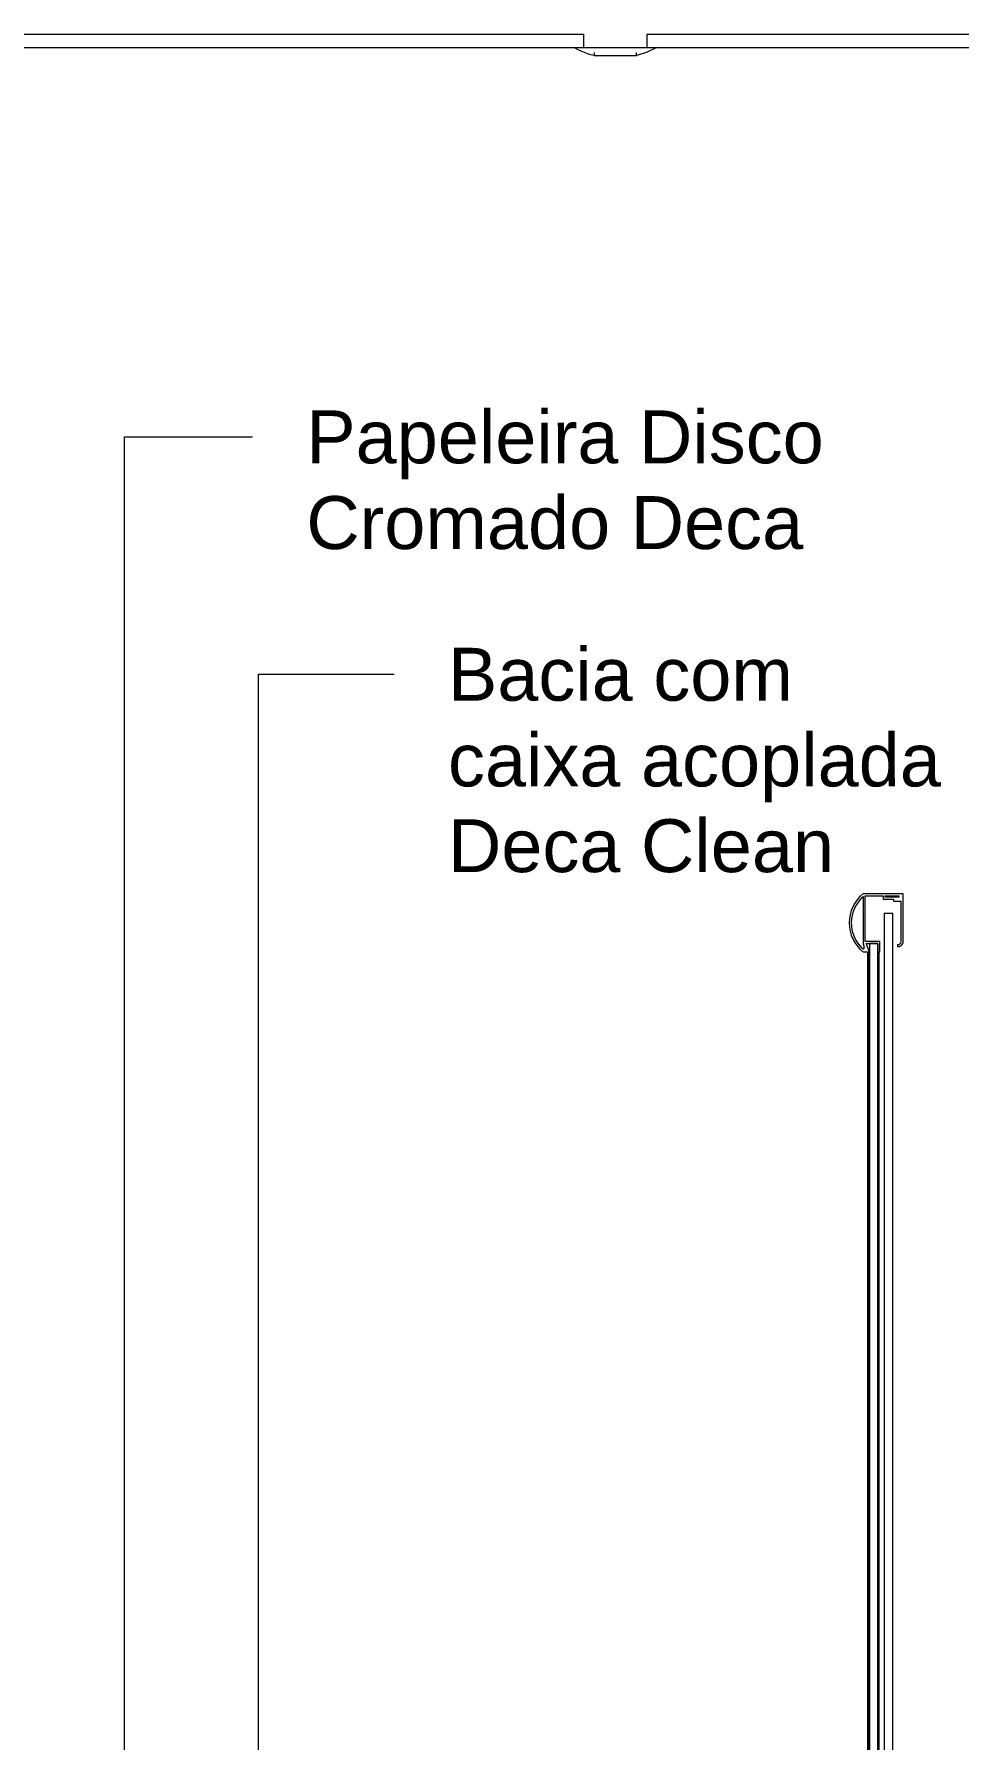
# Model space of a CAD drawing. Header units: millimetres. Extents: x 12743 to 28099, y -16955 to 3225.
# Drawn here: x 14630 to 15505, y 1600 to 3213 of the extents above; entities that cross this region are included whole.
import ezdxf

# ---------------------------------------------------------------- set-up
doc = ezdxf.new("R2010")
doc.units = ezdxf.units.MM
for name, color, linetype, lineweight in [('A-CLNG', 13, 'Continuous', 9), ('A-GENM', 13, 'Continuous', 9), ('E-LITE-EQPM', 33, 'Continuous', 9), ('G-ANNO-TEXT', 231, 'Continuous', 9)]:
    doc.layers.add(name, color=color, linetype=linetype, lineweight=lineweight)
doc.styles.add('Arial', font='arial.ttf', dxfattribs={"height": 50})

# ---------------------------------------------------------------- blocks, each defined once
blk = doc.blocks.new('CRT_MGN_BNH_Box frontal F1 Tec-Vidro - CRT_MGN_BNH_Box frontal F1 Tec-Vidro-3529761-ELEVAÇÃO 2 BANHEIRO')
at = {"layer": 'A-GENM'}
for p, q in [((15451.8, 2400), (15413.9, 2400)), ((15413.9, 2397.4), (15413.9, 2352.6)), ((15415.9, 2355), (15415.9, 2398)), ((15415.9, 2398), (15432.8, 2398)), ((15432.8, 2398), (15432.8, 2394.8)), ((15432.8, 2394.8), (15442.8, 2394.8)), ((15434.8, 2396.8), (15434.8, 2398)), ((15434.8, 2398), (15447.8, 2398)), ((15447.8, 2396.8), (15434.8, 2396.8)), ((15442.8, 2394.8), (15442.8, 2393.1)), ((15442.8, 2393.1), (15449.8, 2393.1)), ((15447.8, 2398), (15447.8, 2396.8)), ((15449.8, 2393.1), (15449.8, 2355)), ((15451.8, 2355), (15451.8, 2400)), ((15429.9, 2355), (15415.9, 2355)), ((15429.9, 2345), (15429.9, 2355)), ((15413.9, 2352.6), (15415.1, 2349.4)), ((15413.9, 2345), (15419.9, 2345)), ((15419.9, 2345), (15416.9, 2353)), ((15416.9, 2353), (15427.9, 2353)), ((15427.9, 2353), (15427.9, 2345)), ((15427.9, 2345), (15429.9, 2345)), ((15446.4, 2352.1), (15446.4, 2350.1))]:
    blk.add_line(p, q, dxfattribs=at)
at = {"layer": 'A-GENM', "color": 55}
for p, q in [((15418.5, 1580), (15418.5, 2345)), ((15419.5, 1580), (15419.5, 2345)), ((15428.2, 1580), (15428.2, 2345)), ((15429.2, 1580), (15429.2, 2345))]:
    blk.add_line(p, q, dxfattribs=at)
at = {"layer": 'A-GENM'}
for centre, radius, start, end in [((15436.3, 2372.5), 35.5, 129.2491, 230.7509), ((15436.3, 2372.5), 33.5, 132.1021, 226.4537), ((15446.9, 2355), 2.94, 260, 0), ((15446.9, 2355), 4.94, 264.0718, 0), ((15414, 2349), 1.12, 226.4537, 20.556)]:
    blk.add_arc(centre, radius, start, end, dxfattribs=at)
blk = doc.blocks.new('CRT-POR-Folha-Madeira-Face Based vidro - CRT-POR-Folha-Madeira-Face Based vidro-4438601-ELEVAÇÃO 2 BANHEIRO')
at = {"layer": 'A-GENM'}
for p, q in [((15419.9, 2353), (15419.9, 1580)), ((15427.9, 2353), (15419.9, 2353)), ((15427.9, 1580), (15427.9, 2353))]:
    blk.add_line(p, q, dxfattribs=at)
blk = doc.blocks.new('CRT-POR-Folha-Madeira-Face Based vidro - CRT-POR-Folha-Madeira-Face Based vidro-4438602-ELEVAÇÃO 2 BANHEIRO')
at = {"layer": 'A-GENM'}
for p, q in [((15434, 2381.4), (15434, 1580)), ((15442, 2381.4), (15434, 2381.4)), ((15442, 1580), (15442, 2381.4))]:
    blk.add_line(p, q, dxfattribs=at)
blk = doc.blocks.new('Lâmpada Redonda Embutida - Iluminação-V1-ELEVAÇÃO 2 BANHEIRO')
at = {"layer": 'E-LITE-EQPM'}
for p, q in [((15149.7, 3212.7), (15149.7, 3200)), ((15209.7, 3200), (15209.7, 3212.7)), ((15140.7, 3200), (15179.7, 3200)), ((15159.7, 3195.4), (15159.7, 3192.4)), ((15179.7, 3200), (15218.7, 3200)), ((15199.7, 3192.4), (15199.7, 3195.4)), ((15159.7, 3192.4), (15179.7, 3192.4)), ((15159.7, 3192.4), (15179.7, 3192.4)), ((15179.7, 3192.4), (15199.7, 3192.4)), ((15179.7, 3192.4), (15199.7, 3192.4))]:
    blk.add_line(p, q, dxfattribs=at)
at = {"layer": 'E-LITE-EQPM', "flags": 128}
for points in [[(15159.7, 3192.4), (15156.6, 3193.2), (15153.5, 3194.2), (15150.5, 3195.3), (15147.6, 3196.6), (15144.7, 3197.9), (15141.8, 3199.4), (15140.7, 3200)], [(15218.7, 3200), (15215.8, 3198.5), (15212.9, 3197.1), (15210, 3195.8), (15207, 3194.7), (15204, 3193.6), (15200.9, 3192.7), (15199.7, 3192.4)]]:
    blk.add_lwpolyline(points, dxfattribs=at)

msp = doc.modelspace()

# ---------------------------------------------------------------- linework, layer by layer
at = {"layer": 'A-CLNG'}
for p, q in [((15149.651, 3212.5), (14509.651, 3212.5)), ((15849.651, 3212.5), (15209.651, 3212.5)), ((14518.651, 3200), (15140.651, 3200)), ((15218.651, 3200), (15840.651, 3200))]:
    msp.add_line(p, q, dxfattribs=at)
at = {"layer": 'G-ANNO-TEXT', "color": 7}
for p, q in [((14715.723, 2831.973), (14836.86, 2831.973)), ((14715.723, 758.344), (14715.723, 2831.973)), ((14842.421, 2607.522), (14970.782, 2607.522)), ((14842.421, 991.62), (14842.421, 2607.522))]:
    msp.add_line(p, q, dxfattribs=at)

# ---------------------------------------------------------------- block references
at = {"layer": 'A-GENM', "color": 55}
for name in ['CRT_MGN_BNH_Box frontal F1 Tec-Vidro - CRT_MGN_BNH_Box frontal F1 Tec-Vidro-3529761-ELEVAÇÃO 2 BANHEIRO', 'CRT-POR-Folha-Madeira-Face Based vidro - CRT-POR-Folha-Madeira-Face Based vidro-4438602-ELEVAÇÃO 2 BANHEIRO', 'CRT-POR-Folha-Madeira-Face Based vidro - CRT-POR-Folha-Madeira-Face Based vidro-4438601-ELEVAÇÃO 2 BANHEIRO']:
    msp.add_blockref(name, (0, 0), dxfattribs=at)
at = {"layer": 'E-LITE-EQPM'}
msp.add_blockref('Lâmpada Redonda Embutida - Iluminação-V1-ELEVAÇÃO 2 BANHEIRO', (0, 0), dxfattribs=at)

# ---------------------------------------------------------------- texts
at = {"layer": 'G-ANNO-TEXT', "color": 7, "char_height": 50, "attachment_point": 1, "style": 'Arial'}
for s, insert, width in [('Papeleira Disco ', (14887.66, 2856.973), 611.28672), ('Cromado Deca', (14887.66, 2775.944), 581.22344), ('Bacia com ', (15021.582, 2632.522), 430.90703), ('caixa acoplada ', (15021.582, 2551.493), 605.27406), ('Deca Clean', (15021.582, 2470.465), 452.95344)]:
    msp.add_mtext(s, dxfattribs=dict(at, insert=insert, width=width))

doc.saveas('drawing.dxf')
